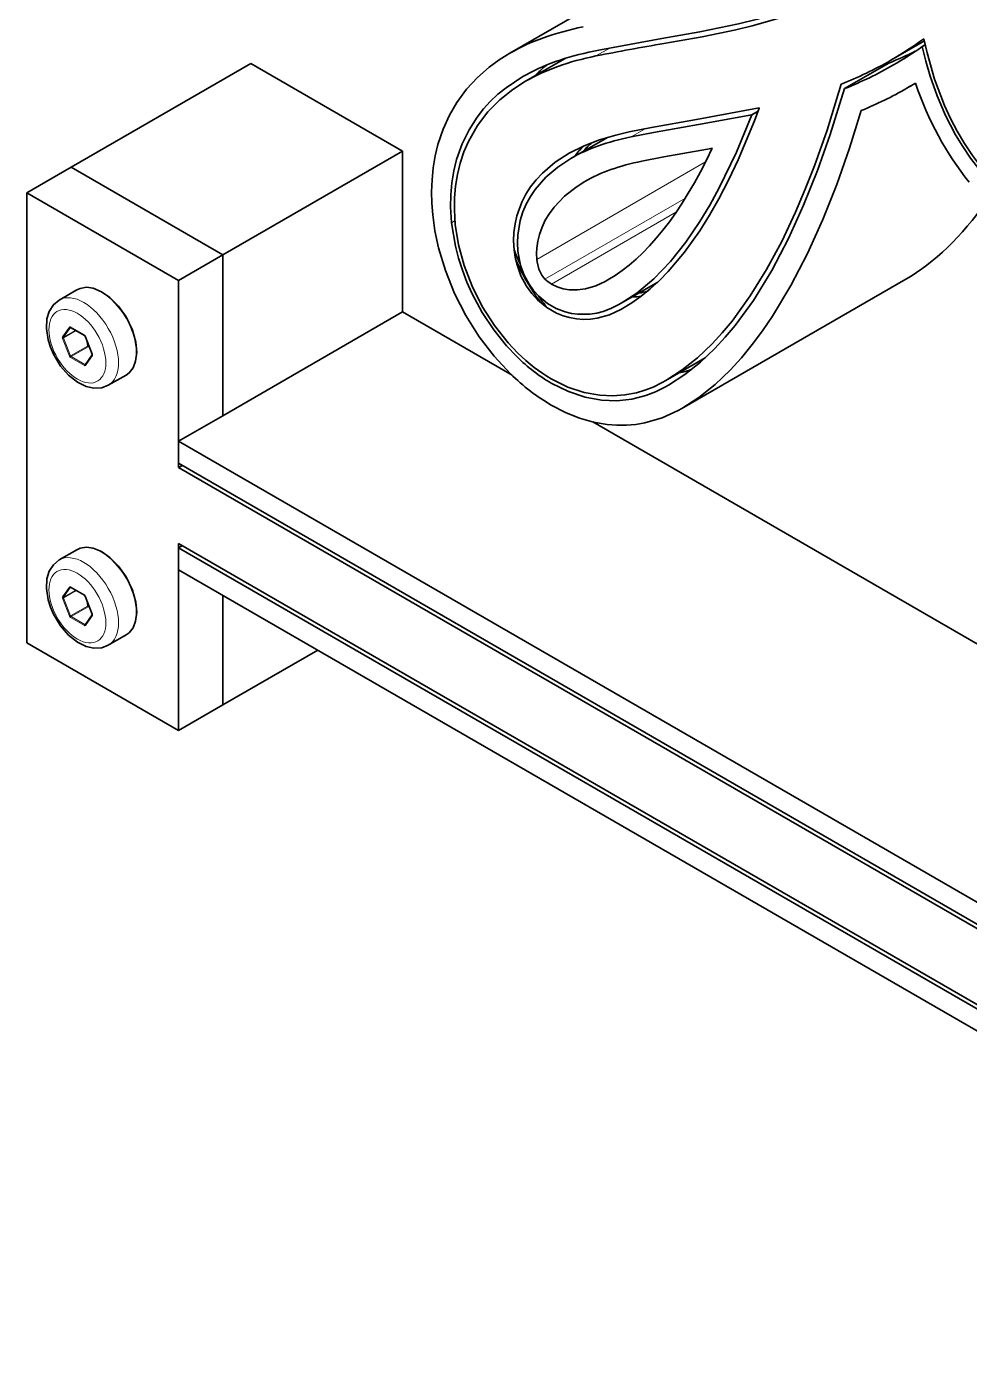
# Model space of a CAD drawing. Extents: x 155 to 1136, y 87 to 920.
# Drawn here: x 826.1 to 878.8, y 790.5 to 865.4 of the extents above; entities that cross this region are included whole.
import ezdxf

# ---------------------------------------------------------------- set-up
doc = ezdxf.new("R2010")
doc.units = 0

msp = doc.modelspace()

# ---------------------------------------------------------------- linework, layer by layer
at = {"color": 7, "lineweight": 35, "ltscale": 0.177991}
msp.add_line((853.078, 863.949), (859.243, 867.508), dxfattribs=at)
at = {"color": 7, "lineweight": 13, "ltscale": 0.022303}
msp.add_line((858.667, 864.242), (857.895, 863.796), dxfattribs=at)
at = {"color": 7, "lineweight": 35, "ltscale": 0.054392}
msp.add_line((876.257, 864.642), (874.373, 863.554), dxfattribs=at)
at = {"color": 7, "lineweight": 35, "ltscale": 0.004942}
msp.add_line((876.133, 864.32), (876.304, 864.419), dxfattribs=at)
at = {"color": 7, "lineweight": 35, "ltscale": 0.063727}
msp.add_line((856.173, 863.661), (853.965, 862.386), dxfattribs=at)
at = {"color": 7, "lineweight": 35, "ltscale": 0.289856}
for p, q in [((828.552, 857.577), (838.593, 863.374)), ((837.037, 852.678), (847.078, 858.475)), ((847.078, 849.493), (837.037, 843.696))]:
    msp.add_line(p, q, dxfattribs=at)
at = {"color": 7, "lineweight": 35, "ltscale": 0.244949}
for p, q in [((847.078, 858.475), (838.593, 863.374)), ((837.037, 852.678), (828.552, 857.577)), ((837.037, 852.678), (828.552, 857.577)), ((834.563, 851.249), (826.077, 856.148)), ((834.563, 826.107), (826.077, 831.006))]:
    msp.add_line(p, q, dxfattribs=at)
at = {"color": 7, "lineweight": 35, "ltscale": 0.071445}
msp.add_line((871.793, 861.972), (874.267, 863.401), dxfattribs=at)
at = {"color": 7, "lineweight": 35, "ltscale": 0.003093}
msp.add_line((873.957, 863.221), (873.992, 863.34), dxfattribs=at)
at = {"color": 7, "lineweight": 35, "ltscale": 0.013934}
msp.add_line((875.274, 861.996), (875.757, 862.275), dxfattribs=at)
at = {"color": 7, "lineweight": 35, "ltscale": 0.089547}
msp.add_line((863.507, 860.239), (867.028, 860.893), dxfattribs=at)
at = {"color": 7, "lineweight": 35, "ltscale": 0.075946}
msp.add_line((863.622, 859.967), (866.611, 860.512), dxfattribs=at)
at = {"color": 7, "lineweight": 35, "ltscale": 0.010142}
msp.add_line((866.611, 860.512), (866.962, 860.715), dxfattribs=at)
at = {"color": 7, "lineweight": 35, "ltscale": 0.000170912}
msp.add_line((867.028, 860.893), (867.026, 860.886), dxfattribs=at)
at = {"color": 7, "lineweight": 35, "ltscale": 0.059096}
msp.add_line((856.486, 858.068), (858.534, 859.25), dxfattribs=at)
at = {"color": 7, "lineweight": 13, "ltscale": 0.022294}
msp.add_line((859.868, 859.278), (860.64, 859.723), dxfattribs=at)
at = {"color": 7, "lineweight": 35, "ltscale": 0.224538}
msp.add_line((847.078, 858.475), (847.078, 849.493), dxfattribs=at)
at = {"color": 7, "lineweight": 35, "ltscale": 0.006647}
msp.add_line((864.134, 858.595), (864.396, 858.64), dxfattribs=at)
at = {"color": 7, "lineweight": 35, "ltscale": 0.071443}
for p, q in [((828.552, 857.577), (826.077, 856.148)), ((837.037, 852.678), (834.563, 851.249)), ((837.037, 843.696), (834.563, 842.267)), ((837.037, 827.536), (834.563, 826.107))]:
    msp.add_line(p, q, dxfattribs=at)
at = {"color": 7, "lineweight": 13, "ltscale": 0.27261}
msp.add_line((854.582, 852.431), (864.025, 857.883), dxfattribs=at)
at = {"color": 7, "lineweight": 35, "ltscale": 0.265363}
for p, q in [((826.077, 845.533), (826.077, 856.148)), ((826.077, 831.006), (826.077, 841.621))]:
    msp.add_line(p, q, dxfattribs=at)
at = {"color": 7, "lineweight": 13, "ltscale": 0.226671}
msp.add_line((855.042, 851.325), (862.894, 855.858), dxfattribs=at)
at = {"color": 7, "lineweight": 13, "ltscale": 0.005524}
msp.add_line((849.819, 854.467), (850.01, 854.577), dxfattribs=at)
at = {"color": 7, "lineweight": 13, "ltscale": 0.201495}
msp.add_line((855.409, 851.052), (862.389, 855.082), dxfattribs=at)
at = {"color": 7, "lineweight": 35, "ltscale": 0.224539}
for p, q in [((837.037, 843.696), (837.037, 852.678)), ((837.037, 852.678), (837.037, 843.696)), ((834.563, 851.249), (834.563, 842.267)), ((834.563, 835.089), (834.563, 826.107))]:
    msp.add_line(p, q, dxfattribs=at)
at = {"color": 7, "lineweight": 13, "ltscale": 0.009284}
msp.add_line((858.404, 851.192), (858.726, 851.377), dxfattribs=at)
at = {"color": 7, "lineweight": 35, "ltscale": 0.004564}
msp.add_line((858.563, 851.281), (858.404, 851.192), dxfattribs=at)
at = {"color": 7, "lineweight": 35, "ltscale": 0.059224}
msp.add_line((859.312, 849.981), (861.363, 851.166), dxfattribs=at)
at = {"color": 7, "lineweight": 35, "ltscale": 0.3613}
msp.add_line((862.7, 844.095), (875.216, 851.321), dxfattribs=at)
at = {"color": 7, "lineweight": 35, "ltscale": 0.028577}
for p, q in [((828.874, 850.732), (827.884, 850.16)), ((831.624, 845.969), (830.634, 845.397)), ((828.874, 836.205), (827.884, 835.633)), ((831.624, 831.442), (830.634, 830.87))]:
    msp.add_line(p, q, dxfattribs=at)
at = {"color": 7, "lineweight": 35, "ltscale": 0.176849}
msp.add_line((847.078, 849.493), (853.205, 845.956), dxfattribs=at)
at = {"color": 7, "lineweight": 35, "ltscale": 0.004812}
msp.add_line((859.312, 849.981), (859.144, 849.887), dxfattribs=at)
at = {"color": 7, "lineweight": 13, "ltscale": 0.016859}
msp.add_line((828.457, 848.65), (828.069, 848.099), dxfattribs=at)
at = {"color": 7, "lineweight": 13, "ltscale": 0.016861}
for p, q in [((828.523, 848.633), (828.135, 848.081)), ((829.355, 846.499), (829.743, 847.051)), ((828.523, 834.106), (828.135, 833.554)), ((829.355, 831.972), (829.743, 832.524))]:
    msp.add_line(p, q, dxfattribs=at)
at = {"color": 7, "lineweight": 13, "ltscale": 0.022392}
for p, q in [((829.294, 848.208), (828.518, 848.656)), ((828.518, 846.941), (829.294, 846.493)), ((829.294, 833.681), (828.518, 834.129)), ((828.518, 832.414), (829.294, 831.966))]:
    msp.add_line(p, q, dxfattribs=at)
at = {"color": 7, "lineweight": 35, "ltscale": 0.000190741}
msp.add_line((828.528, 848.633), (828.521, 848.636), dxfattribs=at)
at = {"color": 7, "lineweight": 35, "ltscale": 0.022392}
for p, q in [((829.304, 848.185), (828.528, 848.633)), ((829.304, 833.658), (828.528, 834.106))]:
    msp.add_line(p, q, dxfattribs=at)
at = {"color": 7, "lineweight": 13, "ltscale": 0.026804}
msp.add_line((828.069, 848.017), (828.457, 847.017), dxfattribs=at)
at = {"color": 7, "lineweight": 13, "ltscale": 0.01948}
for p, q in [((828.81, 848.471), (828.135, 848.081)), ((828.81, 833.944), (828.135, 833.554))]:
    msp.add_line(p, q, dxfattribs=at)
at = {"color": 7, "lineweight": 13, "ltscale": 0.020502}
msp.add_line((828.845, 848.45), (828.135, 848.04), dxfattribs=at)
at = {"color": 7, "lineweight": 13, "ltscale": 0.026805}
for p, q in [((828.135, 848.04), (828.523, 847.041)), ((828.135, 833.513), (828.523, 832.514))]:
    msp.add_line(p, q, dxfattribs=at)
at = {"color": 7, "lineweight": 35, "ltscale": 0.026804}
msp.add_line((829.731, 847.135), (829.344, 848.134), dxfattribs=at)
at = {"color": 7, "lineweight": 13, "ltscale": 0.026806}
for p, q in [((829.743, 847.132), (829.355, 848.132)), ((829.743, 832.605), (829.355, 833.605)), ((828.069, 833.49), (828.457, 832.49))]:
    msp.add_line(p, q, dxfattribs=at)
at = {"color": 7, "lineweight": 13, "ltscale": 0.004038}
for p, q in [((829.491, 847.753), (829.52, 847.594)), ((829.491, 833.226), (829.52, 833.067))]:
    msp.add_line(p, q, dxfattribs=at)
at = {"color": 7, "lineweight": 13, "ltscale": 0.027277}
for p, q in [((829.468, 847.586), (828.523, 847.041)), ((829.468, 833.059), (828.523, 832.514))]:
    msp.add_line(p, q, dxfattribs=at)
at = {"color": 7, "lineweight": 13, "ltscale": 0.027278}
for p, q in [((829.498, 847.548), (828.553, 847.003)), ((829.498, 833.021), (828.553, 832.476))]:
    msp.add_line(p, q, dxfattribs=at)
at = {"color": 7, "lineweight": 13, "ltscale": 0.022393}
for p, q in [((828.553, 847.003), (829.329, 846.555)), ((828.553, 832.476), (829.329, 832.028))]:
    msp.add_line(p, q, dxfattribs=at)
at = {"color": 7, "lineweight": 35, "ltscale": 0.016861}
for p, q in [((829.349, 846.548), (829.737, 847.1)), ((829.349, 832.021), (829.737, 832.573))]:
    msp.add_line(p, q, dxfattribs=at)
at = {"color": 7, "lineweight": 13, "ltscale": 0.002201}
msp.add_line((829.498, 847.548), (829.582, 847.52), dxfattribs=at)
at = {"color": 7, "lineweight": 13, "ltscale": 0.001009}
for p, q in [((829.52, 847.594), (829.558, 847.581)), ((829.52, 833.067), (829.558, 833.054))]:
    msp.add_line(p, q, dxfattribs=at)
at = {"color": 7, "lineweight": 13, "ltscale": 0.001214}
for p, q in [((829.371, 846.579), (829.329, 846.555)), ((829.371, 832.052), (829.329, 832.028))]:
    msp.add_line(p, q, dxfattribs=at)
at = {"color": 7, "lineweight": 35, "ltscale": 0.063658}
msp.add_line((864.009, 846.93), (861.804, 845.657), dxfattribs=at)
at = {"color": 7, "lineweight": 35, "ltscale": 0.09781}
msp.add_line((826.077, 841.621), (826.077, 845.533), dxfattribs=at)
at = {"color": 7, "lineweight": 35, "ltscale": 0.005689}
msp.add_line((861.606, 845.545), (861.804, 845.657), dxfattribs=at)
at = {"color": 7, "lineweight": 13, "ltscale": 0.011535}
msp.add_line((861.754, 845.284), (862.153, 845.515), dxfattribs=at)
at = {"color": 7, "lineweight": 35, "ltscale": 0.005747}
msp.add_line((861.754, 845.284), (861.954, 845.397), dxfattribs=at)
at = {"color": 7, "lineweight": 35, "ltscale": 0.005911}
msp.add_line((862.7, 844.095), (862.494, 843.979), dxfattribs=at)
at = {"color": 7, "lineweight": 35}
for p, q in [((857.719, 843.35), (924.359, 804.875)), ((834.563, 842.267), (911.844, 797.649)), ((911.844, 796.424), (834.563, 841.043)), ((911.844, 796.179), (834.563, 840.798)), ((911.844, 791.94), (834.563, 836.559)), ((911.844, 791.696), (834.563, 836.314)), ((911.844, 790.471), (834.563, 835.089))]:
    msp.add_line(p, q, dxfattribs=at)
at = {"color": 7, "lineweight": 35, "ltscale": 0.030618}
for p, q in [((834.563, 842.267), (834.563, 841.043)), ((834.563, 842.267), (834.563, 841.043)), ((834.563, 835.089), (834.563, 836.314)), ((834.563, 836.314), (834.563, 835.089))]:
    msp.add_line(p, q, dxfattribs=at)
at = {"color": 7, "lineweight": 35, "ltscale": 0.006125}
for p, q in [((834.563, 841.043), (834.563, 840.798)), ((834.563, 836.559), (834.563, 836.314))]:
    msp.add_line(p, q, dxfattribs=at)
at = {"color": 7, "lineweight": 35, "ltscale": 0.006123}
for p, q in [((834.775, 840.92), (834.563, 840.798)), ((834.775, 836.436), (834.563, 836.314))]:
    msp.add_line(p, q, dxfattribs=at)
at = {"color": 7, "lineweight": 13, "ltscale": 0.01686}
msp.add_line((828.457, 834.123), (828.069, 833.572), dxfattribs=at)
at = {"color": 7, "lineweight": 13, "ltscale": 0.020501}
msp.add_line((828.845, 833.923), (828.135, 833.513), dxfattribs=at)
at = {"color": 7, "lineweight": 35, "ltscale": 0.000190148}
msp.add_line((828.528, 834.106), (828.521, 834.109), dxfattribs=at)
at = {"color": 7, "lineweight": 35, "ltscale": 0.026806}
msp.add_line((829.731, 832.608), (829.344, 833.607), dxfattribs=at)
at = {"color": 7, "lineweight": 35, "ltscale": 0.153094}
for p, q in [((837.037, 833.66), (837.037, 827.536)), ((837.037, 833.66), (837.037, 827.536)), ((837.037, 827.536), (842.341, 830.598))]:
    msp.add_line(p, q, dxfattribs=at)
at = {"color": 7, "lineweight": 13, "ltscale": 0.002202}
msp.add_line((829.498, 833.021), (829.582, 832.993), dxfattribs=at)
at = {"color": 7, "lineweight": 35}
for points in [[(868.487, 866.335), (866.927, 865.858), (865.863, 865.591), (863.694, 865.143), (861.581, 864.767)], [(868.673, 866.086), (868.003, 865.864), (866.636, 865.479), (865.709, 865.257), (863.829, 864.874), (861.697, 864.495)], [(861.581, 864.767), (858.155, 864.143), (857.776, 864.068)], [(876.133, 864.32), (876.335, 863.498), (876.577, 862.67), (876.969, 861.563), (877.443, 860.466), (878.001, 859.396), (878.403, 858.732), (878.836, 858.094), (879.291, 857.495)], [(876.234, 864.756), (876.405, 863.977), (876.821, 862.503), (877.379, 861.029), (877.715, 860.303), (878.089, 859.592), (878.499, 858.904), (878.944, 858.243), (879.397, 857.646)], [(848.767, 854.916), (848.718, 855.568), (848.705, 856.197), (848.732, 856.883), (848.8, 857.549), (848.913, 858.215), (849.064, 858.845), (849.349, 859.702), (849.705, 860.488), (850.122, 861.206), (850.664, 861.941), (851.269, 862.594), (851.927, 863.17), (852.489, 863.581), (853.078, 863.949)], [(853.815, 862.646), (852.874, 862.024), (852.418, 861.654), (851.987, 861.248), (851.608, 860.834), (851.255, 860.386), (850.798, 859.673), (850.41, 858.881), (850.104, 858.006), (849.948, 857.373), (849.838, 856.701), (849.779, 856.044), (849.766, 855.361), (849.819, 854.467)], [(853.965, 862.386), (853.25, 861.929), (852.52, 861.349), (851.854, 860.677), (851.264, 859.905), (850.764, 859.026), (850.512, 858.437), (850.303, 857.806), (850.151, 857.18), (850.045, 856.517), (849.989, 855.868), (849.978, 855.194), (850.029, 854.377)], [(861.804, 845.657), (862.718, 846.251), (863.577, 846.938), (864.383, 847.705), (864.956, 848.326), (865.502, 848.983), (866.524, 850.39), (867.438, 851.87), (868.279, 853.435), (869.053, 855.074), (869.594, 856.345), (870.104, 857.649), (870.814, 859.659), (871.606, 862.218)], [(861.954, 845.397), (862.873, 845.994), (863.736, 846.683), (864.545, 847.452), (865.12, 848.075), (865.669, 848.733), (866.694, 850.142), (867.721, 851.814), (868.656, 853.593), (869.507, 855.46), (870.285, 857.403), (870.997, 859.411), (871.793, 861.972)], [(867.026, 860.886), (866.756, 860.172), (865.848, 857.999), (865.326, 856.893), (864.771, 855.822), (864.248, 854.903), (863.694, 854.018), (862.853, 852.834), (861.936, 851.747), (861.446, 851.245), (860.933, 850.776), (860.431, 850.368), (859.906, 849.996), (859.292, 849.626)], [(866.611, 860.512), (865.746, 858.415), (864.784, 856.42), (864.261, 855.469), (863.708, 854.553), (862.918, 853.394), (862.061, 852.32), (861.128, 851.348), (860.175, 850.55), (859.312, 849.981)], [(872.723, 860.741), (872.07, 858.649), (871.356, 856.619), (870.577, 854.656), (869.725, 852.767), (868.791, 850.962), (867.765, 849.254), (867.214, 848.445), (866.637, 847.67), (866.03, 846.932), (865.392, 846.237), (864.552, 845.436), (863.655, 844.718), (862.7, 844.095)], [(859.749, 859.549), (860.998, 859.791), (863.507, 860.239)], [(859.868, 859.278), (861.115, 859.519), (863.622, 859.967)], [(853.319, 852.971), (853.291, 853.464), (853.308, 853.932), (853.37, 854.412), (853.472, 854.861), (853.754, 855.633), (853.984, 856.074), (854.244, 856.479), (854.559, 856.881), (854.9, 857.247), (855.615, 857.857), (856.397, 858.362), (857.23, 858.777), (858.102, 859.113), (859.009, 859.38), (859.749, 859.549)], [(860.461, 857.919), (861.681, 858.156), (864.134, 858.595)], [(853.53, 852.881), (853.503, 853.347), (853.519, 853.79), (853.656, 854.601), (853.806, 855.079), (853.994, 855.519), (854.227, 855.945), (854.49, 856.336), (855.085, 857.017), (855.756, 857.589), (856.486, 858.068)], [(854.582, 852.431), (854.566, 852.756), (854.581, 853.062), (854.638, 853.451), (854.73, 853.812), (854.88, 854.229), (855.064, 854.613), (855.296, 854.996), (855.554, 855.346), (856.136, 855.959), (856.785, 856.472), (857.275, 856.781)], [(853.115, 846.043), (852.209, 847.021), (851.372, 848.111), (850.628, 849.291), (849.993, 850.533), (849.48, 851.805), (849.096, 853.079), (848.894, 854.019), (848.767, 854.916)], [(849.819, 854.467), (850.036, 853.168), (850.209, 852.496), (850.426, 851.819), (850.68, 851.155), (850.975, 850.497), (851.533, 849.463), (852.18, 848.487), (852.9, 847.591), (853.464, 846.998)], [(850.029, 854.377), (850.21, 853.251), (850.522, 852.094), (850.966, 850.935), (851.535, 849.804), (852.215, 848.736), (852.988, 847.764), (853.534, 847.189)], [(854.624, 850.178), (854.303, 850.532), (854.016, 850.934), (853.704, 851.519), (853.486, 852.118), (853.382, 852.551), (853.319, 852.971)], [(854.694, 850.369), (854.409, 850.683), (854.155, 851.038), (853.879, 851.557), (853.684, 852.094), (853.53, 852.881)], [(855.042, 851.325), (854.861, 851.542), (854.695, 851.889), (854.6, 852.286), (854.582, 852.431)], [(831.987, 848.473), (831.631, 849.217), (831.208, 849.814), (830.717, 850.307), (830.256, 850.625), (829.792, 850.816), (829.407, 850.869), (829.052, 850.812), (828.874, 850.732)], [(858.404, 851.192), (857.88, 850.948), (857.316, 850.782), (856.869, 850.724), (856.397, 850.737), (856.067, 850.794), (855.725, 850.901), (855.409, 851.052)], [(827.884, 850.16), (827.564, 849.897), (827.329, 849.527), (827.202, 849.103), (827.171, 848.569), (827.269, 847.932), (827.394, 847.53)], [(859.292, 849.626), (858.65, 849.332), (857.955, 849.14), (857.587, 849.091), (857.204, 849.078), (856.814, 849.106), (856.409, 849.18), (856.055, 849.285), (855.694, 849.433), (855.155, 849.742), (854.624, 850.178)], [(859.144, 849.887), (858.735, 849.687), (858.305, 849.527), (857.937, 849.432), (857.554, 849.371), (856.88, 849.364), (856.527, 849.411), (856.165, 849.5), (855.674, 849.688), (855.177, 849.973), (854.694, 850.369)], [(831.987, 848.473), (832.174, 847.8), (832.223, 847.241), (832.161, 846.74), (832.019, 846.377), (831.796, 846.094), (831.624, 845.969)], [(830.634, 845.397), (830.267, 845.256), (829.831, 845.231), (829.398, 845.328), (828.919, 845.563), (828.413, 845.962), (827.968, 846.471), (827.564, 847.136), (827.394, 847.53)], [(855.4, 845.755), (856.326, 845.299), (857.237, 844.997), (858.12, 844.838), (858.83, 844.805), (859.513, 844.854), (860.166, 844.978), (860.636, 845.117), (861.088, 845.292), (861.606, 845.545)], [(855.4, 845.51), (856.356, 845.04), (857.294, 844.729), (858.201, 844.565), (859.07, 844.535), (859.896, 844.623), (860.676, 844.819), (861.228, 845.027), (861.754, 845.284)], [(862.494, 843.979), (861.598, 843.57), (860.635, 843.294), (860.128, 843.21), (859.606, 843.167), (859.069, 843.166), (858.517, 843.209), (857.76, 843.34), (856.983, 843.561), (856.191, 843.877), (855.4, 844.286)], [(831.987, 833.946), (831.631, 834.69), (831.208, 835.287), (830.717, 835.78), (830.256, 836.098), (829.792, 836.29), (829.407, 836.343), (829.052, 836.286), (828.874, 836.205)], [(827.884, 835.633), (827.564, 835.37), (827.329, 835), (827.202, 834.576), (827.171, 834.042), (827.269, 833.405), (827.394, 833.003)], [(831.987, 833.946), (832.174, 833.273), (832.223, 832.714), (832.161, 832.213), (832.019, 831.85), (831.796, 831.567), (831.624, 831.442)], [(830.634, 830.87), (830.267, 830.729), (829.831, 830.704), (829.398, 830.801), (828.919, 831.036), (828.413, 831.435), (827.968, 831.944), (827.564, 832.609), (827.394, 833.003)]]:
    msp.add_lwpolyline(points, dxfattribs=at)
for centre, radius, start, end in [((885.185, 725.616), 140.849, 99.59946, 101.1721), ((862.774, 883.549), 23.115, 300.11807, 305.61063), ((863.317, 882.666), 22.38, 300.04711, 304.93606), ((863.989, 881.528), 20.757, 291.52949, 300.01745), ((866.531, 882.861), 20.941, 291.68195, 296.11178), ((860.162, 857.05), 8.01, 128.80324, 135.46448), ((864.092, 881.349), 20.851, 291.67425, 300.0178), ((864.575, 880.517), 21.389, 292.39317, 300.01364), ((864.259, 881.073), 22.029, 300.00295, 301.45636), ((861.422, 854.618), 5.918, 135.53831, 142.80774), ((861.74, 854.254), 6.214, 130.70872, 137.39279), ((864.648, 857.284), 12.123, 200.84965, 205.07695), ((864.847, 857.393), 12.466, 203.35318, 216.26256), ((856.326, 852.672), 1.861, 226.37194, 240.49424), ((864.288, 857.026), 11.68, 214.67893, 218.59186), ((859.811, 854.173), 3.85, 271.43924, 279.41432), ((859.708, 854.509), 4.006, 278.35753, 285.62143), ((829.244, 848.098), 0.106, 19.87854, 55.29891), ((829.673, 847.107), 0.0644, 352.38511, 24.99437), ((861.312, 851.937), 5.979, 281.95281, 288.93103), ((829.244, 833.571), 0.106, 19.87854, 55.29891), ((829.673, 832.58), 0.0644, 352.38511, 24.99437)]:
    msp.add_arc(centre, radius, start, end, dxfattribs=at)
at = {"color": 7, "lineweight": 13}
for centre, radius, start, end in [((827.147, 847.29), 2.339, 7.27351, 22.43119), ((829.418, 847.613), 0.104, 320.80284, 349.22291), ((827.147, 832.763), 2.339, 7.27351, 22.43119), ((829.418, 833.086), 0.104, 320.80284, 349.22291)]:
    msp.add_arc(centre, radius, start, end, dxfattribs=at)
at = {"color": 7, "lineweight": 35}
for centre, major_axis, ratio, start_param, end_param in [((959.895, 779.336), (109.481, -82.29), 0.244092, 2.927431, 3.03799), ((949.002, 790.58), (97.797, -69.74), 0.250303, 2.911183, 3.027967), ((945.643, 793.461), (94.274, -66.603), 0.253392, 2.906447, 3.025242), ((918.853, 893.934), (38.971, 38.453), 0.550291, 2.88176, 3.085659), ((886.459, 837.681), (32.397, -18.008), 0.387896, 2.714401, 2.913109), ((835.022, 1008.126), (21.027, -157.722), 0.199736, 0.082176, 0.299026), ((888.286, 836.055), (33.264, -18.518), 0.368729, 2.733616, 2.924378), ((847.015, 1009.359), (25.118, -159.15), 0.228358, 0.087598, 0.228731), ((858.456, 859.948), (0.803, -15.423), 0.641065, 5.674774, 5.888945), ((858.607, 860.301), (0.395, -15.51), 0.635836, 5.703254, 5.912172), ((856.992, 855.153), (4.086, -11.648), 0.671158, 5.346518, 5.620062)]:
    msp.add_ellipse(centre, major_axis=major_axis, ratio=ratio, start_param=start_param, end_param=end_param, dxfattribs=at)
at = {"color": 7, "lineweight": 13}
for centre, major_axis, ratio, start_param, end_param in [((830.249, 848.35), (-1.375, 2.382), 0.57735, 3.141622, 6.283214), ((829.259, 847.779), (-1.375, 2.382), 0.57735, 3.141622, 6.283214), ((828.906, 847.575), (-1.125, 1.949), 0.57735, 4.426991, 10.710176), ((828.518, 848.574), (-0.05, 0.0866), 0.57735, 5.497787, 6.544985), ((828.492, 848.671), (-0.0409, 0.0287), 0.788675, 1.219917, 2.790713), ((828.553, 848.676), (0.025, 0.0433), 0.57735, 2.356194, 3.141593), ((828.13, 848.022), (-0.05, 0.0866), 0.57735, 0.261799, 1.308997), ((828.104, 848.119), (-0.0409, 0.0287), 0.788675, 1.219917, 2.790713), ((828.104, 848.037), (-0.0466, -0.0181), 0.211325, 0.631914, 2.202711), ((828.165, 848.043), (-0.025, 0.0433), 0.57735, 0.261799, 1.308997), ((829.294, 848.126), (-0.05, 0.0866), 0.57735, 4.45059, 5.497787), ((829.329, 848.228), (0.025, 0.0433), 0.57735, 2.356194, 3.141593), ((829.39, 848.152), (0.0466, 0.0181), 0.211325, 3.141593, 3.773507), ((828.492, 847.038), (-0.0466, -0.0181), 0.211325, 0.631914, 2.202711), ((828.518, 847.023), (-0.05, 0.0866), 0.57735, 1.308997, 2.356194), ((828.553, 846.962), (-0.025, -0.0433), 0.57735, 3.926991, 5.497787), ((828.553, 847.043), (-0.025, 0.0433), 0.57735, 1.308997, 2.356194), ((829.498, 847.589), (-0.0495, -0.0072), 0.042906, 4.250387, 5.373351), ((829.498, 847.589), (-0.025, 0.0433), 0.57735, 1.308997, 2.356194), ((829.778, 847.071), (0.0409, -0.0287), 0.788675, 3.141471, 4.36151), ((829.778, 847.153), (0.0466, 0.0181), 0.211325, 3.141593, 3.773507), ((829.681, 847.127), (-0.05, 0.0866), 0.57735, 3.403392, 4.45059), ((829.329, 846.514), (-0.025, -0.0433), 0.57735, 3.926991, 5.497787), ((829.294, 846.575), (-0.05, 0.0866), 0.57735, 2.356194, 3.403392), ((829.329, 846.595), (-0.025, 0.0433), 0.57735, 2.356194, 3.04319), ((829.39, 846.519), (0.0409, -0.0287), 0.788675, 3.141471, 4.36151), ((829.259, 833.252), (-1.375, 2.382), 0.57735, 3.141622, 6.283214), ((830.249, 833.823), (-1.375, 2.382), 0.57735, 3.141622, 6.283214), ((828.906, 833.048), (-1.125, 1.949), 0.57735, 4.426991, 10.710176), ((828.13, 833.496), (-0.05, 0.0866), 0.57735, 0.261799, 1.308997), ((828.104, 833.592), (-0.0409, 0.0287), 0.788675, 1.219917, 2.790713), ((828.104, 833.51), (-0.0466, -0.0181), 0.211325, 0.631914, 2.202711), ((828.165, 833.516), (-0.025, 0.0433), 0.57735, 0.261799, 1.308997), ((828.518, 834.047), (-0.05, 0.0866), 0.57735, 5.497787, 6.544985), ((828.492, 834.144), (-0.0409, 0.0287), 0.788675, 1.219917, 2.790713), ((828.553, 834.149), (0.025, 0.0433), 0.57735, 2.356194, 3.141593), ((829.294, 833.599), (-0.05, 0.0866), 0.57735, 4.45059, 5.497787), ((829.329, 833.702), (0.025, 0.0433), 0.57735, 2.356194, 3.141593), ((829.39, 833.625), (0.0466, 0.0181), 0.211325, 3.141593, 3.773507), ((829.498, 833.062), (-0.0495, -0.0072), 0.042906, 4.250387, 5.373351), ((829.498, 833.062), (-0.025, 0.0433), 0.57735, 1.308997, 2.356194), ((828.492, 832.511), (-0.0466, -0.0181), 0.211325, 0.631914, 2.202711), ((828.518, 832.496), (-0.05, 0.0866), 0.57735, 1.308997, 2.356194), ((828.553, 832.435), (-0.025, -0.0433), 0.57735, 3.926991, 5.497787), ((828.553, 832.516), (-0.025, 0.0433), 0.57735, 1.308997, 2.356194), ((829.329, 831.987), (-0.025, -0.0433), 0.57735, 3.926991, 5.497787), ((829.329, 832.069), (-0.025, 0.0433), 0.57735, 2.356194, 3.04319), ((829.39, 831.992), (0.0409, -0.0287), 0.788675, 3.141471, 4.36151), ((829.778, 832.544), (0.0409, -0.0287), 0.788675, 3.141471, 4.36151), ((829.778, 832.626), (0.0466, 0.0181), 0.211325, 3.141593, 3.773507), ((829.681, 832.6), (-0.05, 0.0866), 0.57735, 3.403392, 4.45059), ((829.294, 832.048), (-0.05, 0.0866), 0.57735, 2.356194, 3.403392)]:
    msp.add_ellipse(centre, major_axis=major_axis, ratio=ratio, start_param=start_param, end_param=end_param, dxfattribs=at)

doc.saveas('drawing.dxf')
